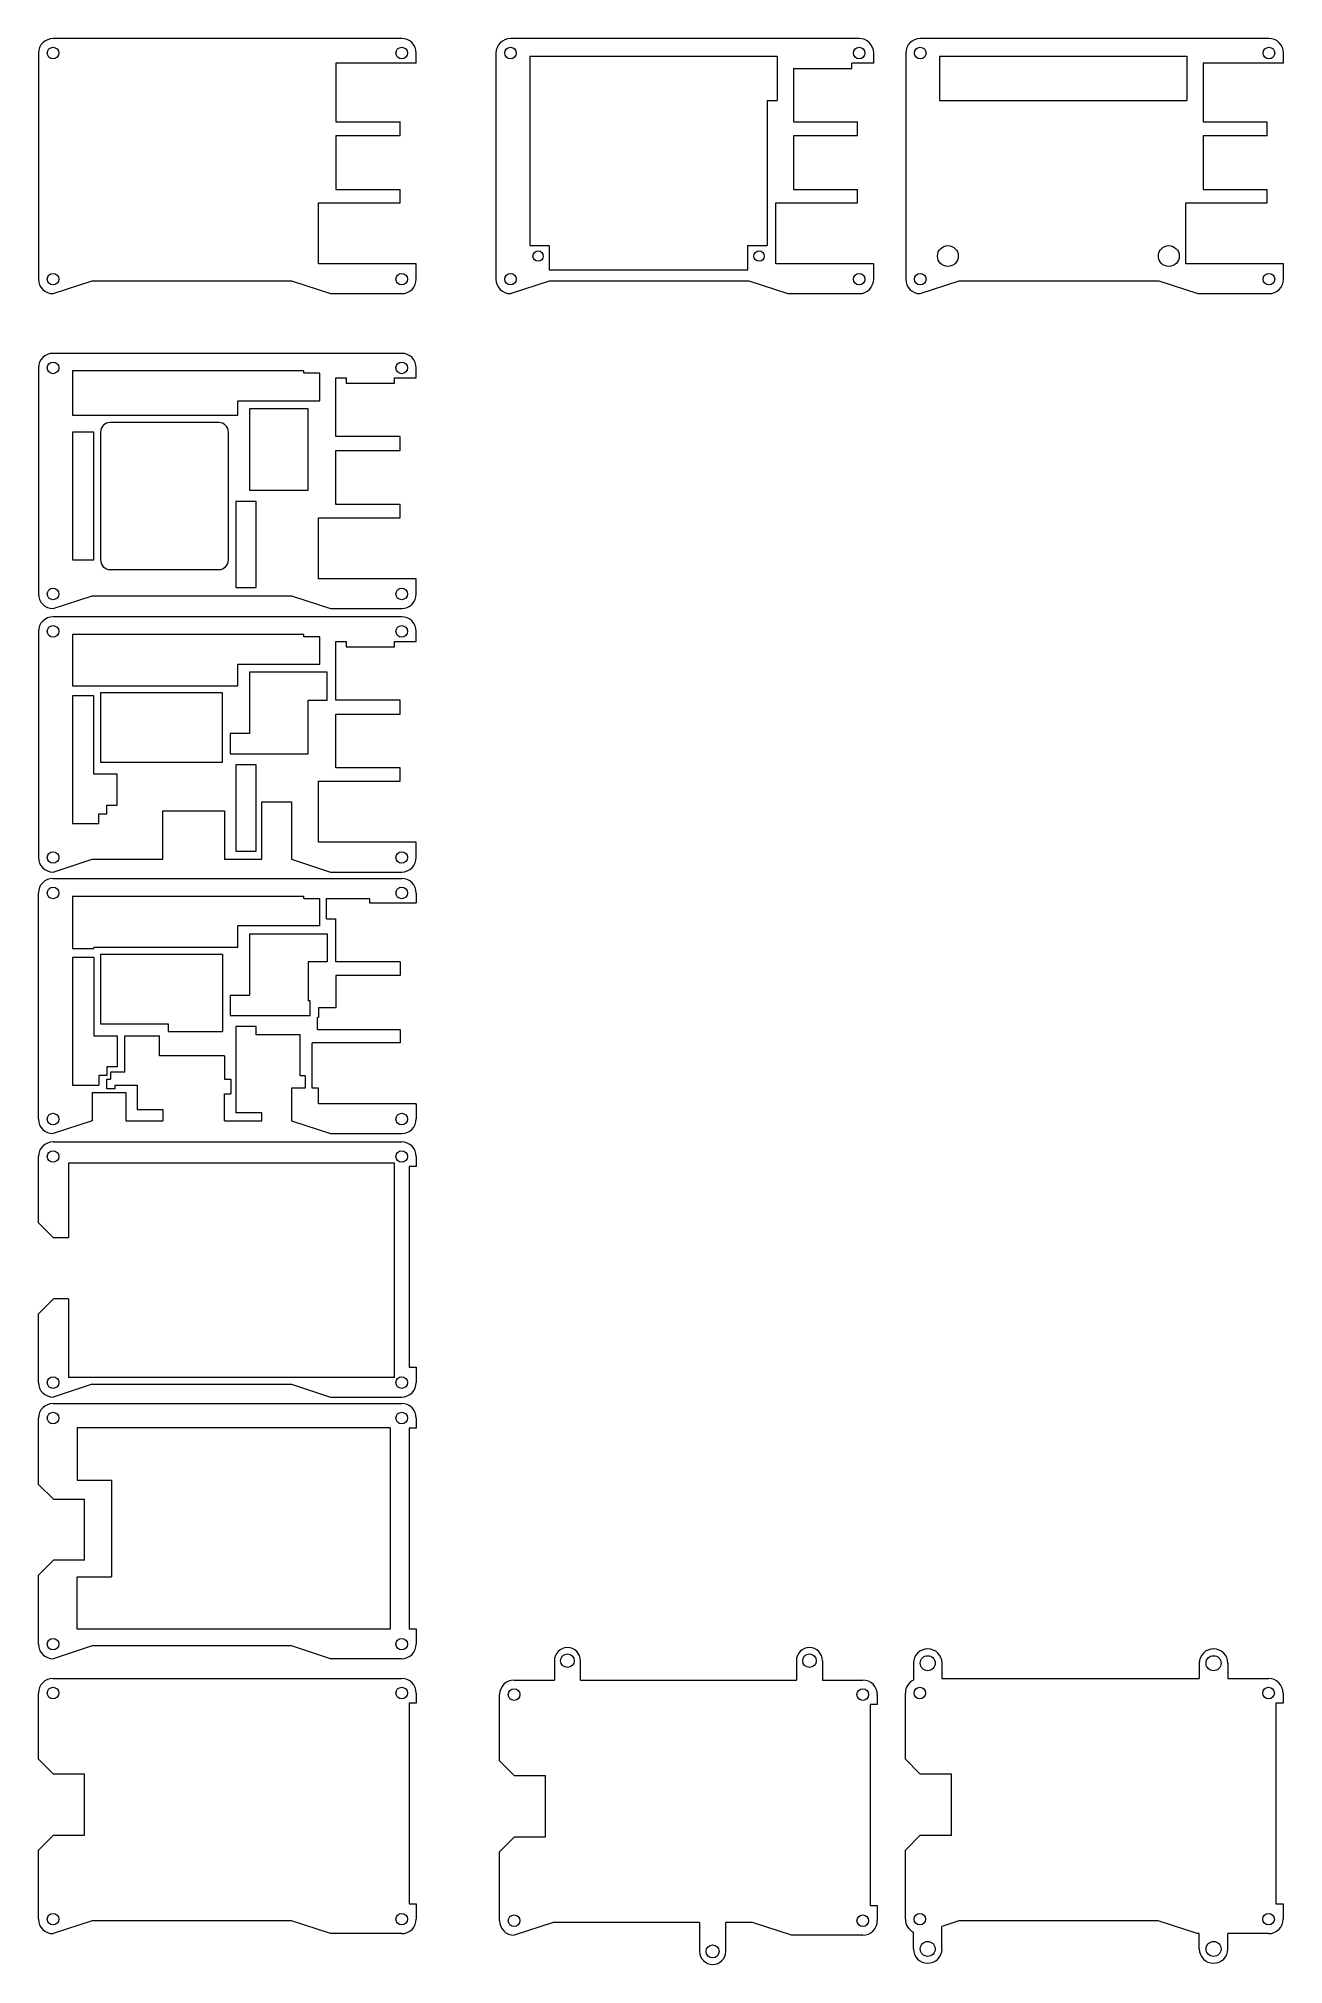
# Model space of a CAD drawing. Header units: millimetres. Extents: x 10 to 336, y 326 to 832.
import ezdxf

# ---------------------------------------------------------------- set-up
doc = ezdxf.new("R2010")
doc.units = ezdxf.units.MM

msp = doc.modelspace()

# ---------------------------------------------------------------- linework, layer by layer
at = {"color": 7, "linetype": 'Continuous', "lineweight": 15}
for p, q in [((104.86, 831.5), (13.37, 831.5)), ((224.89, 831.5), (133.4, 831.5)), ((332.4, 831.5), (240.91, 831.5)), ((9.56, 827.69), (9.56, 768.36)), ((108.67, 825.07), (87.59, 825.07)), ((87.59, 825.07), (87.59, 809.66)), ((108.67, 825.07), (108.67, 827.68)), ((129.59, 827.69), (129.59, 768.36)), ((138.48, 826.89), (203.36, 826.89)), ((138.48, 826.89), (138.48, 777.17)), ((203.36, 826.89), (203.36, 815.27)), ((228.7, 825.07), (222.98, 825.07)), ((222.98, 823.67), (222.98, 825.07)), ((228.7, 825.07), (228.7, 827.68)), ((237.1, 827.69), (237.1, 768.36)), ((245.99, 826.89), (245.99, 815.27)), ((245.99, 826.89), (310.88, 826.89)), ((310.88, 826.89), (310.88, 815.27)), ((336.21, 825.07), (315.13, 825.07)), ((315.13, 825.07), (315.13, 809.66)), ((336.21, 825.07), (336.21, 827.68)), ((207.62, 823.67), (222.98, 823.67)), ((207.62, 823.67), (207.62, 809.66)), ((200.71, 815.27), (200.71, 777.17)), ((200.71, 815.27), (203.36, 815.27)), ((245.99, 815.27), (310.88, 815.27)), ((87.59, 809.66), (104.43, 809.66)), ((104.43, 806), (104.43, 809.66)), ((207.62, 809.66), (224.46, 809.66)), ((224.46, 806), (224.46, 809.66)), ((315.13, 809.66), (331.97, 809.66)), ((331.97, 806), (331.97, 809.66)), ((104.43, 806), (87.59, 806)), ((87.59, 806), (87.59, 791.88)), ((224.46, 806), (207.62, 806)), ((207.62, 806), (207.62, 791.88)), ((331.97, 806), (315.13, 806)), ((315.13, 806), (315.13, 791.88)), ((87.59, 791.88), (104.43, 791.88)), ((104.43, 788.37), (104.43, 791.88)), ((207.62, 791.88), (224.46, 791.88)), ((224.46, 788.37), (224.46, 791.88)), ((315.13, 791.88), (331.97, 791.88)), ((331.97, 788.37), (331.97, 791.88)), ((83.03, 788.37), (104.43, 788.37)), ((83.03, 772.37), (83.03, 788.37)), ((203.06, 788.37), (224.46, 788.37)), ((203.06, 772.37), (203.06, 788.37)), ((310.57, 788.37), (331.97, 788.37)), ((310.57, 772.37), (310.57, 788.37)), ((138.48, 777.17), (143.56, 777.17)), ((143.56, 777.17), (143.56, 770.82)), ((195.63, 770.82), (195.63, 777.17)), ((195.63, 777.17), (200.71, 777.17)), ((108.67, 772.37), (83.03, 772.37)), ((108.67, 768.38), (108.67, 772.37)), ((143.56, 770.82), (195.63, 770.82)), ((228.7, 772.37), (203.06, 772.37)), ((228.7, 768.38), (228.7, 772.37)), ((336.21, 772.37), (310.57, 772.37)), ((336.21, 768.38), (336.21, 772.37)), ((13.37, 764.55), (23.61, 767.91)), ((23.61, 767.91), (75.93, 767.91)), ((75.93, 767.91), (86.17, 764.55)), ((86.17, 764.55), (104.86, 764.55)), ((133.4, 764.55), (143.64, 767.91)), ((143.64, 767.91), (195.96, 767.91)), ((195.96, 767.91), (206.2, 764.55)), ((206.2, 764.55), (224.89, 764.55)), ((240.91, 764.55), (251.15, 767.91)), ((251.15, 767.91), (303.47, 767.91)), ((303.47, 767.91), (313.71, 764.55)), ((313.71, 764.55), (332.4, 764.55)), ((104.86, 748.88), (13.37, 748.88)), ((9.56, 745.07), (9.56, 685.73)), ((79.15, 744.27), (18.45, 744.27)), ((18.45, 744.27), (18.45, 732.65)), ((79.15, 743.64), (79.15, 744.27)), ((83.34, 743.64), (79.15, 743.64)), ((83.34, 736.46), (83.34, 743.64)), ((108.67, 742.44), (108.67, 745.06)), ((87.59, 742.44), (90.26, 742.44)), ((87.59, 727.03), (87.59, 742.44)), ((90.26, 742.44), (90.26, 741.05)), ((90.26, 741.05), (102.96, 741.05)), ((102.96, 741.05), (102.96, 742.44)), ((102.96, 742.44), (108.67, 742.44)), ((61.85, 732.65), (61.85, 736.46)), ((61.85, 736.46), (83.34, 736.46)), ((80.33, 734.35), (64.9, 734.35)), ((64.9, 734.35), (64.9, 712.94)), ((80.33, 712.94), (80.33, 734.35)), ((18.45, 732.65), (61.85, 732.65)), ((18.45, 728.18), (18.45, 694.68)), ((24.04, 728.18), (18.45, 728.18)), ((24.04, 694.68), (24.04, 728.18)), ((25.82, 728.18), (25.82, 694.68)), ((56.86, 730.72), (28.36, 730.72)), ((59.4, 694.68), (59.4, 728.18)), ((104.43, 727.03), (87.59, 727.03)), ((87.59, 723.37), (104.43, 723.37)), ((87.59, 709.25), (87.59, 723.37)), ((104.43, 723.37), (104.43, 727.03)), ((64.9, 712.94), (80.33, 712.94)), ((66.71, 710.01), (61.3, 710.01)), ((61.3, 710.01), (61.3, 687.41)), ((66.71, 687.41), (66.71, 710.01)), ((104.43, 709.25), (87.59, 709.25)), ((104.43, 705.75), (104.43, 709.25)), ((83.03, 705.75), (104.43, 705.75)), ((83.03, 689.75), (83.03, 705.75)), ((18.45, 694.68), (24.04, 694.68)), ((28.36, 692.14), (56.86, 692.14)), ((61.3, 687.41), (66.71, 687.41)), ((108.67, 689.75), (83.03, 689.75)), ((108.67, 685.76), (108.67, 689.75)), ((13.37, 681.92), (23.61, 685.29)), ((23.61, 685.29), (75.93, 685.29)), ((75.93, 685.29), (86.17, 681.92)), ((104.86, 679.73), (13.37, 679.73)), ((86.17, 681.92), (104.86, 681.92)), ((9.56, 675.92), (9.56, 616.58)), ((79.15, 675.12), (18.45, 675.12)), ((18.45, 675.12), (18.45, 661.6)), ((79.15, 674.49), (79.15, 675.12)), ((83.34, 674.49), (79.15, 674.49)), ((83.34, 667.31), (83.34, 674.49)), ((87.59, 673.29), (90.28, 673.29)), ((87.59, 657.88), (87.59, 673.29)), ((90.28, 673.29), (90.28, 671.9)), ((102.98, 671.9), (102.98, 673.29)), ((102.98, 673.29), (108.67, 673.29)), ((108.67, 673.29), (108.67, 675.91)), ((61.85, 661.6), (61.85, 667.31)), ((61.85, 667.31), (83.34, 667.31)), ((90.28, 671.9), (102.98, 671.9)), ((85.28, 665.2), (64.9, 665.2)), ((64.9, 665.2), (64.9, 649.13)), ((85.28, 657.88), (85.28, 665.2)), ((18.45, 661.6), (61.85, 661.6)), ((24.04, 659.03), (18.45, 659.03)), ((18.45, 659.03), (18.45, 625.53)), ((24.04, 638.43), (24.04, 659.03)), ((57.79, 659.82), (25.82, 659.82)), ((25.82, 659.82), (25.82, 641.58)), ((57.79, 641.58), (57.79, 659.82)), ((80.33, 643.79), (80.33, 657.88)), ((80.33, 657.88), (85.28, 657.88)), ((104.43, 657.88), (87.59, 657.88)), ((104.43, 654.22), (104.43, 657.88)), ((87.59, 654.22), (104.43, 654.22)), ((87.59, 640.1), (87.59, 654.22)), ((64.9, 649.13), (59.82, 649.13)), ((59.82, 649.13), (59.82, 643.79)), ((59.82, 643.79), (80.33, 643.79)), ((30.21, 638.43), (24.04, 638.43)), ((25.82, 641.58), (57.79, 641.58)), ((30.21, 630.31), (30.21, 638.43)), ((66.71, 640.87), (61.3, 640.87)), ((61.3, 640.87), (61.3, 618.26)), ((66.71, 618.26), (66.71, 640.87)), ((104.43, 640.1), (87.59, 640.1)), ((104.43, 636.6), (104.43, 640.1)), ((83.03, 636.6), (104.43, 636.6)), ((83.03, 620.6), (83.03, 636.6)), ((25.39, 625.53), (25.39, 628.04)), ((25.39, 628.04), (27.51, 628.04)), ((27.51, 628.04), (27.51, 630.31)), ((27.51, 630.31), (30.21, 630.31)), ((42.15, 628.84), (58.38, 628.84)), ((42.15, 616.14), (42.15, 628.84)), ((58.38, 628.84), (58.38, 616.14)), ((68.12, 631.19), (75.93, 631.19)), ((68.12, 616.14), (68.12, 631.19)), ((75.93, 631.19), (75.93, 616.14)), ((18.45, 625.53), (25.39, 625.53)), ((61.3, 618.26), (66.71, 618.26)), ((108.67, 620.6), (83.03, 620.6)), ((108.67, 616.61), (108.67, 620.6)), ((13.37, 612.77), (23.61, 616.14)), ((23.61, 616.14), (42.15, 616.14)), ((58.38, 616.14), (68.12, 616.14)), ((75.93, 616.14), (86.17, 612.77)), ((86.17, 612.77), (104.86, 612.77)), ((9.56, 547.93), (9.56, 607.27)), ((13.37, 611.08), (104.86, 611.08)), ((108.67, 607.26), (108.67, 604.64)), ((18.45, 606.47), (18.45, 592.66)), ((18.45, 606.47), (79.15, 606.47)), ((79.15, 605.83), (79.15, 606.47)), ((79.15, 605.83), (83.34, 605.83)), ((83.34, 598.66), (83.34, 605.83)), ((85.11, 600.45), (85.11, 605.83)), ((85.11, 605.83), (96.42, 605.83)), ((96.42, 605.83), (96.42, 604.64)), ((96.42, 604.64), (108.67, 604.64)), ((61.85, 592.94), (61.85, 598.66)), ((83.34, 598.66), (61.85, 598.66)), ((64.9, 596.54), (64.9, 580.47)), ((64.9, 596.54), (85.28, 596.54)), ((85.11, 600.45), (87.59, 600.45)), ((85.28, 596.54), (85.28, 589.23)), ((87.59, 589.23), (87.59, 600.45)), ((18.45, 592.66), (24.04, 592.66)), ((61.85, 592.94), (24.04, 592.94)), ((24.04, 592.66), (24.04, 592.94)), ((18.45, 590.37), (18.45, 556.87)), ((24.04, 590.37), (18.45, 590.37)), ((24.04, 590.37), (24.04, 569.78)), ((25.82, 591.17), (25.82, 572.93)), ((25.82, 591.17), (57.79, 591.17)), ((57.79, 591.17), (57.79, 570.94)), ((80.33, 589.23), (80.33, 578.95)), ((85.28, 589.23), (80.33, 589.23)), ((104.43, 589.23), (87.59, 589.23)), ((104.43, 589.23), (104.43, 585.57)), ((87.59, 585.57), (87.59, 577.12)), ((104.43, 585.57), (87.59, 585.57)), ((59.82, 580.47), (59.82, 575.14)), ((59.82, 580.47), (64.9, 580.47)), ((80.84, 578.95), (80.33, 578.95)), ((80.84, 575.14), (80.84, 578.95)), ((83, 577.12), (83, 574.58)), ((87.59, 577.12), (83, 577.12)), ((25.82, 572.93), (43.56, 572.93)), ((43.56, 572.93), (43.56, 570.94)), ((59.82, 575.14), (80.84, 575.14)), ((61.3, 572.21), (61.3, 549.6)), ((66.71, 572.21), (61.3, 572.21)), ((66.71, 570.06), (66.71, 572.21)), ((82.74, 571.45), (82.74, 574.58)), ((83, 574.58), (82.74, 574.58)), ((82.74, 571.45), (104.43, 571.45)), ((104.43, 571.45), (104.43, 567.94)), ((24.04, 569.78), (30.21, 569.78)), ((30.21, 569.78), (30.21, 561.65)), ((32.24, 560.25), (32.24, 569.78)), ((32.24, 569.78), (41.28, 569.78)), ((41.28, 564.57), (41.28, 569.78)), ((43.56, 570.94), (57.79, 570.94)), ((78.22, 570.06), (66.71, 570.06)), ((78.22, 559.31), (78.22, 570.06)), ((81.39, 556.01), (81.39, 567.94)), ((104.43, 567.94), (81.39, 567.94)), ((30.21, 561.65), (27.51, 561.65)), ((27.51, 561.65), (27.51, 559.39)), ((58.38, 564.57), (41.28, 564.57)), ((58.38, 564.57), (58.38, 558.44)), ((18.45, 556.87), (25.39, 556.87)), ((27.51, 559.39), (25.39, 559.39)), ((25.39, 559.39), (25.39, 556.87)), ((27.51, 555.86), (27.51, 558.4)), ((27.51, 558.4), (28.44, 558.4)), ((28.44, 560.25), (28.44, 558.4)), ((32.24, 560.25), (28.44, 560.25)), ((29.71, 556.87), (35.45, 556.87)), ((29.71, 555.86), (29.71, 556.87)), ((35.45, 556.87), (35.45, 550.47)), ((58.38, 558.44), (60.05, 558.44)), ((60.05, 558.44), (60.05, 554.58)), ((79.49, 556.01), (75.93, 556.01)), ((75.93, 556.01), (75.93, 547.49)), ((79.49, 559.31), (78.22, 559.31)), ((79.49, 559.31), (79.49, 556.01)), ((83.03, 556.01), (81.39, 556.01)), ((83.03, 551.94), (83.03, 556.01)), ((23.61, 554.89), (23.61, 547.49)), ((23.61, 554.89), (32.5, 554.89)), ((29.71, 555.86), (27.51, 555.86)), ((32.5, 554.89), (32.5, 547.49)), ((58.38, 554.58), (60.05, 554.58)), ((58.38, 547.49), (58.38, 554.58)), ((108.67, 551.94), (83.03, 551.94)), ((108.67, 551.94), (108.67, 547.96)), ((23.61, 547.49), (13.37, 544.12)), ((32.5, 547.49), (42.15, 547.49)), ((35.45, 550.47), (42.15, 550.47)), ((42.15, 550.47), (42.15, 547.49)), ((58.38, 547.49), (68.12, 547.49)), ((68.12, 549.6), (61.3, 549.6)), ((68.12, 547.49), (68.12, 549.6)), ((75.93, 547.49), (86.17, 544.12)), ((13.37, 541.93), (104.86, 541.93)), ((86.17, 544.12), (104.86, 544.12)), ((9.56, 520.73), (9.56, 538.12)), ((102.98, 536.39), (17.42, 536.39)), ((17.42, 536.39), (17.42, 516.8)), ((102.98, 480.1), (102.98, 536.39)), ((108.67, 538.11), (108.67, 535.49)), ((108.67, 535.49), (106.77, 535.49)), ((106.77, 535.49), (106.77, 482.79)), ((13.49, 516.8), (9.56, 520.73)), ((17.42, 516.8), (13.49, 516.8)), ((13.49, 500.8), (9.56, 496.86)), ((17.42, 500.8), (13.49, 500.8)), ((17.42, 500.8), (17.42, 480.1)), ((9.56, 478.78), (9.56, 496.86)), ((106.77, 482.79), (108.67, 482.79)), ((108.67, 482.79), (108.67, 478.81)), ((23.61, 478.34), (13.37, 474.97)), ((102.98, 480.1), (17.42, 480.1)), ((23.61, 478.34), (75.93, 478.34)), ((75.93, 478.34), (86.17, 474.97)), ((13.37, 473.28), (104.86, 473.28)), ((86.17, 474.97), (104.86, 474.97)), ((9.56, 452.07), (9.56, 469.47)), ((101.86, 466.93), (19.72, 466.93)), ((19.72, 466.93), (19.72, 453.18)), ((101.86, 466.93), (101.86, 414.03)), ((108.67, 466.84), (106.77, 466.84)), ((106.77, 466.84), (106.77, 414.14)), ((108.67, 469.45), (108.67, 466.84)), ((9.56, 452.07), (13.49, 448.14)), ((19.72, 453.18), (28.74, 453.18)), ((28.74, 453.18), (28.74, 427.78)), ((13.49, 448.14), (21.63, 448.14)), ((21.63, 432.14), (21.63, 448.14)), ((13.49, 432.14), (9.56, 428.21)), ((21.63, 432.14), (13.49, 432.14)), ((9.56, 410.13), (9.56, 428.21)), ((19.72, 427.78), (28.74, 427.78)), ((19.72, 414.03), (19.72, 427.78)), ((23.61, 409.68), (13.37, 406.32)), ((101.86, 414.03), (19.72, 414.03)), ((75.93, 409.68), (23.61, 409.68)), ((86.17, 406.32), (75.93, 409.68)), ((106.77, 414.14), (108.67, 414.14)), ((108.67, 414.14), (108.67, 410.15)), ((104.86, 406.32), (86.17, 406.32)), ((144.91, 405.79), (144.91, 400.71)), ((151.77, 400.71), (151.77, 405.79)), ((208.41, 405.79), (208.41, 400.71)), ((215.27, 405.79), (215.27, 400.71)), ((239.12, 405.14), (239.12, 400.73)), ((246.61, 405.14), (246.61, 401.12)), ((314.12, 405.14), (314.12, 401.12)), ((321.61, 405.14), (321.61, 401.12)), ((13.37, 401.12), (104.86, 401.12)), ((134.34, 400.71), (144.91, 400.71)), ((151.77, 400.71), (208.41, 400.71)), ((215.27, 400.71), (225.83, 400.71)), ((246.61, 401.12), (314.12, 401.12)), ((321.61, 401.12), (332.3, 401.12)), ((9.56, 379.92), (9.56, 397.31)), ((108.67, 394.68), (106.77, 394.68)), ((106.77, 394.68), (106.77, 341.99)), ((108.67, 397.3), (108.67, 394.68)), ((130.53, 379.51), (130.53, 396.9)), ((229.64, 394.27), (227.74, 394.27)), ((227.74, 394.27), (227.74, 341.57)), ((229.64, 396.89), (229.64, 394.27)), ((237, 379.92), (237, 397.31)), ((336.11, 394.68), (334.21, 394.68)), ((334.21, 394.68), (334.21, 341.99)), ((336.11, 397.3), (336.11, 394.68)), ((13.49, 375.99), (9.56, 379.92)), ((134.46, 375.58), (130.53, 379.51)), ((240.93, 375.99), (237, 379.92)), ((21.63, 375.99), (13.49, 375.99)), ((21.63, 359.99), (21.63, 375.99)), ((142.6, 375.58), (134.46, 375.58)), ((142.6, 359.57), (142.6, 375.58)), ((249.07, 375.99), (240.93, 375.99)), ((249.07, 359.99), (249.07, 375.99)), ((9.56, 356.06), (13.49, 359.99)), ((13.49, 359.99), (21.63, 359.99)), ((130.53, 355.64), (134.46, 359.57)), ((134.46, 359.57), (142.6, 359.57)), ((237, 356.06), (240.93, 359.99)), ((240.93, 359.99), (249.07, 359.99)), ((9.56, 337.97), (9.56, 356.06)), ((130.53, 337.56), (130.53, 355.64)), ((237, 337.97), (237, 356.06)), ((106.77, 341.99), (108.67, 341.99)), ((108.67, 341.99), (108.67, 338)), ((227.74, 341.57), (229.64, 341.57)), ((229.64, 341.57), (229.64, 337.59)), ((334.21, 341.99), (336.11, 341.99)), ((336.11, 341.99), (336.11, 338)), ((23.61, 337.53), (13.37, 334.16)), ((75.93, 337.53), (23.61, 337.53)), ((86.17, 334.16), (75.93, 337.53)), ((104.86, 334.16), (86.17, 334.16)), ((144.58, 337.12), (134.34, 333.75)), ((183.01, 337.12), (144.58, 337.12)), ((183.01, 337.12), (183.01, 329.5)), ((189.87, 329.5), (189.87, 337.12)), ((196.9, 337.12), (189.87, 337.12)), ((207.14, 333.75), (196.9, 337.12)), ((225.83, 333.75), (207.14, 333.75)), ((239.12, 330.14), (239.12, 334.56)), ((251.05, 337.53), (246.61, 336.07)), ((246.61, 330.14), (246.61, 336.07)), ((303.37, 337.53), (251.05, 337.53)), ((313.61, 334.16), (303.37, 337.53)), ((314.12, 334.16), (313.61, 334.16)), ((314.12, 330.14), (314.12, 334.16)), ((321.61, 330.14), (321.61, 334.16)), ((332.3, 334.16), (321.61, 334.16))]:
    msp.add_line(p, q, dxfattribs=at)
for centre, radius in [((13.37, 827.69), 1.52), ((104.86, 827.69), 1.52), ((133.4, 827.69), 1.52), ((224.89, 827.69), 1.52), ((240.91, 827.69), 1.52), ((332.4, 827.69), 1.52), ((140.65, 774.42), 1.35), ((198.62, 774.42), 1.35), ((248.16, 774.42), 2.73), ((306.13, 774.42), 2.73), ((13.37, 768.36), 1.52), ((104.86, 768.36), 1.52), ((133.4, 768.36), 1.52), ((224.89, 768.36), 1.52), ((240.91, 768.36), 1.52), ((332.4, 768.36), 1.52), ((13.37, 745.07), 1.52), ((104.86, 745.07), 1.52), ((13.37, 685.73), 1.52), ((104.86, 685.73), 1.52), ((13.37, 675.92), 1.52), ((104.86, 675.92), 1.52), ((13.37, 616.58), 1.52), ((104.86, 616.58), 1.52), ((13.37, 607.27), 1.52), ((104.86, 607.27), 1.52), ((13.37, 547.93), 1.52), ((104.86, 547.93), 1.52), ((13.37, 538.12), 1.52), ((104.86, 538.12), 1.52), ((13.37, 478.78), 1.52), ((104.86, 478.78), 1.52), ((13.37, 469.47), 1.52), ((104.86, 469.47), 1.52), ((13.37, 410.13), 1.52), ((104.86, 410.13), 1.52), ((148.34, 405.79), 1.78), ((211.84, 405.79), 1.78), ((242.87, 405.14), 1.97), ((317.87, 405.14), 1.97), ((13.37, 397.31), 1.52), ((104.86, 397.31), 1.52), ((134.34, 396.9), 1.52), ((225.83, 396.9), 1.52), ((240.81, 397.31), 1.52), ((332.3, 397.31), 1.52), ((13.37, 337.97), 1.52), ((104.86, 337.97), 1.52), ((134.34, 337.56), 1.52), ((225.83, 337.56), 1.52), ((240.81, 337.97), 1.52), ((332.3, 337.97), 1.52), ((186.44, 329.5), 1.71), ((242.87, 330.14), 1.97), ((317.87, 330.14), 1.97)]:
    msp.add_circle(centre, radius, dxfattribs=at)
for centre, radius, start, end in [((13.37, 827.69), 3.81, 90, 180), ((104.86, 827.69), 3.81, 359.7924, 90), ((133.4, 827.69), 3.81, 90, 180), ((224.89, 827.69), 3.81, 359.7924, 90), ((240.91, 827.69), 3.81, 90, 180), ((332.4, 827.69), 3.81, 359.7924, 90), ((13.37, 768.36), 3.81, 180, 270), ((104.86, 768.36), 3.81, 270, 0.4151), ((133.4, 768.36), 3.81, 180, 270), ((224.89, 768.36), 3.81, 270, 0.4151), ((240.91, 768.36), 3.81, 180, 270), ((332.4, 768.36), 3.81, 270, 0.4151), ((13.37, 745.07), 3.81, 90, 180), ((104.86, 745.07), 3.81, 359.7924, 90), ((28.36, 728.18), 2.54, 90, 180), ((56.86, 728.18), 2.54, 0, 90), ((28.36, 694.68), 2.54, 180, 270), ((56.86, 694.68), 2.54, 270, 0), ((13.37, 685.73), 3.81, 180, 270), ((104.86, 685.73), 3.81, 270, 0.4151), ((13.37, 675.92), 3.81, 90, 180), ((104.86, 675.92), 3.81, 359.7924, 90), ((13.37, 616.58), 3.81, 180, 270), ((104.86, 616.58), 3.81, 270, 0.4151), ((13.37, 607.27), 3.81, 90, 180), ((104.86, 607.27), 3.81, 359.7924, 90), ((13.37, 547.93), 3.81, 180, 270), ((104.86, 547.93), 3.81, 270, 0.4151), ((13.37, 538.12), 3.81, 90, 180), ((104.86, 538.12), 3.81, 359.7924, 90), ((13.37, 478.78), 3.81, 180, 270), ((104.86, 478.78), 3.81, 270, 0.4151), ((13.37, 469.47), 3.81, 90, 180), ((104.86, 469.47), 3.81, 359.7924, 90), ((13.37, 410.13), 3.81, 180, 270), ((104.86, 410.13), 3.81, 270, 0.4151), ((148.34, 405.79), 3.43, 0, 180), ((211.84, 405.79), 3.43, 0, 180), ((242.87, 405.14), 3.75, 0, 180), ((317.87, 405.14), 3.75, 0, 180), ((13.37, 397.31), 3.81, 90, 180), ((104.86, 397.31), 3.81, 359.7924, 90), ((134.34, 396.9), 3.81, 90, 180), ((225.83, 396.9), 3.81, 359.7924, 90), ((240.81, 397.31), 3.81, 116.318, 180), ((332.3, 397.31), 3.81, 359.7924, 90), ((13.37, 337.97), 3.81, 180, 270), ((104.86, 337.97), 3.81, 270, 0.4151), ((134.34, 337.56), 3.81, 180, 270), ((225.83, 337.56), 3.81, 270, 0.4151), ((240.81, 337.97), 3.81, 180, 243.682), ((332.3, 337.97), 3.81, 270, 0.4151), ((186.44, 329.5), 3.43, 180, 0), ((242.87, 330.14), 3.75, 180, 0), ((317.87, 330.14), 3.75, 180, 360)]:
    msp.add_arc(centre, radius, start, end, dxfattribs=at)

doc.saveas('drawing.dxf')
